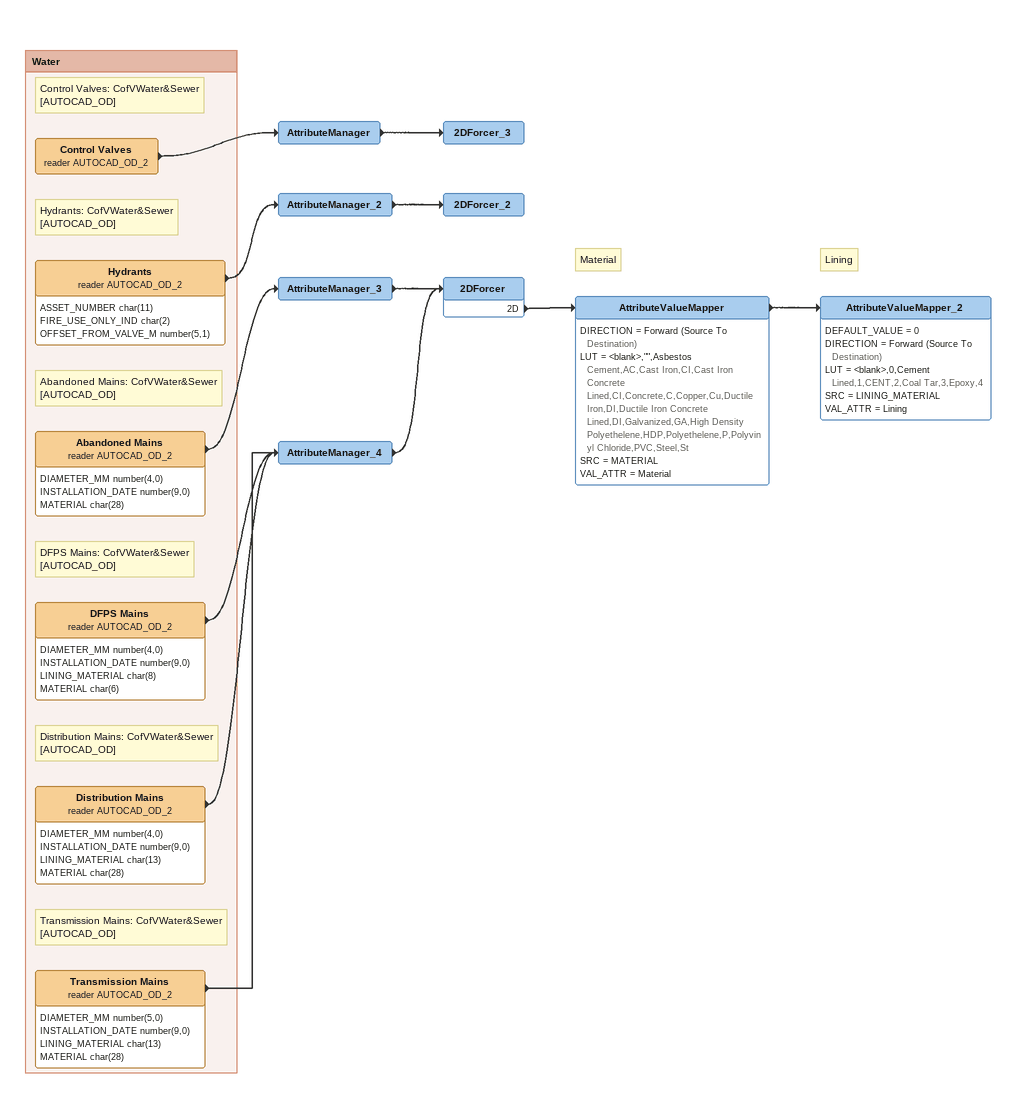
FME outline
AttributeManager
    -> 2DForcer_3
2DForcer_3
AttributeManager_2
    -> 2DForcer_2
2DForcer_2
AttributeManager_3
    -> 2DForcer
AttributeManager_4
    -> 2DForcer
2DForcer
    2D -> AttributeValueMapper
Note: Material
AttributeValueMapper
    DIRECTION = Forward (Source To Destination)
    LUT = <blank>,"",Asbestos Cement,AC,Cast Iron,CI,Cast Iron Concrete Lined,CI,Concrete,C,Copper,Cu,Ductile Iron,DI,Ductile Iron Concrete Lined,DI,Galvanized,GA,High Density Polyethelene,HDP,Polyethelene,P,Polyvinyl Chloride,PVC,Steel,St
    SRC = MATERIAL
    VAL_ATTR = Material
    -> AttributeValueMapper_2
Note: Lining
AttributeValueMapper_2
    DEFAULT_VALUE = 0
    DIRECTION = Forward (Source To Destination)
    LUT = <blank>,0,Cement Lined,1,CENT,2,Coal Tar,3,Epoxy,4
    SRC = LINING_MATERIAL
    VAL_ATTR = Lining

Bookmark: Water
Note: Control Valves: CofVWater&Sewer [AUTOCAD_OD]
Control Valves (reader AUTOCAD_OD_2)
    -> AttributeManager
Note: Hydrants: CofVWater&Sewer [AUTOCAD_OD]
Hydrants (reader AUTOCAD_OD_2)
    attributes: ASSET_NUMBER char(11), FIRE_USE_ONLY_IND char(2), OFFSET_FROM_VALVE_M number(5,1)
    -> AttributeManager_2
Note: Abandoned Mains: CofVWater&Sewer [AUTOCAD_OD]
Abandoned Mains (reader AUTOCAD_OD_2)
    attributes: DIAMETER_MM number(4,0), INSTALLATION_DATE number(9,0), MATERIAL char(28)
    -> AttributeManager_3
Note: DFPS Mains: CofVWater&Sewer [AUTOCAD_OD]
DFPS Mains (reader AUTOCAD_OD_2)
    attributes: DIAMETER_MM number(4,0), INSTALLATION_DATE number(9,0), LINING_MATERIAL char(8), MATERIAL char(6)
    -> AttributeManager_4
Note: Distribution Mains: CofVWater&Sewer [AUTOCAD_OD]
Distribution Mains (reader AUTOCAD_OD_2)
    attributes: DIAMETER_MM number(4,0), INSTALLATION_DATE number(9,0), LINING_MATERIAL char(13), MATERIAL char(28)
    -> AttributeManager_4
Note: Transmission Mains: CofVWater&Sewer [AUTOCAD_OD]
Transmission Mains (reader AUTOCAD_OD_2)
    attributes: DIAMETER_MM number(5,0), INSTALLATION_DATE number(9,0), LINING_MATERIAL char(13), MATERIAL char(28)
    -> AttributeManager_4
